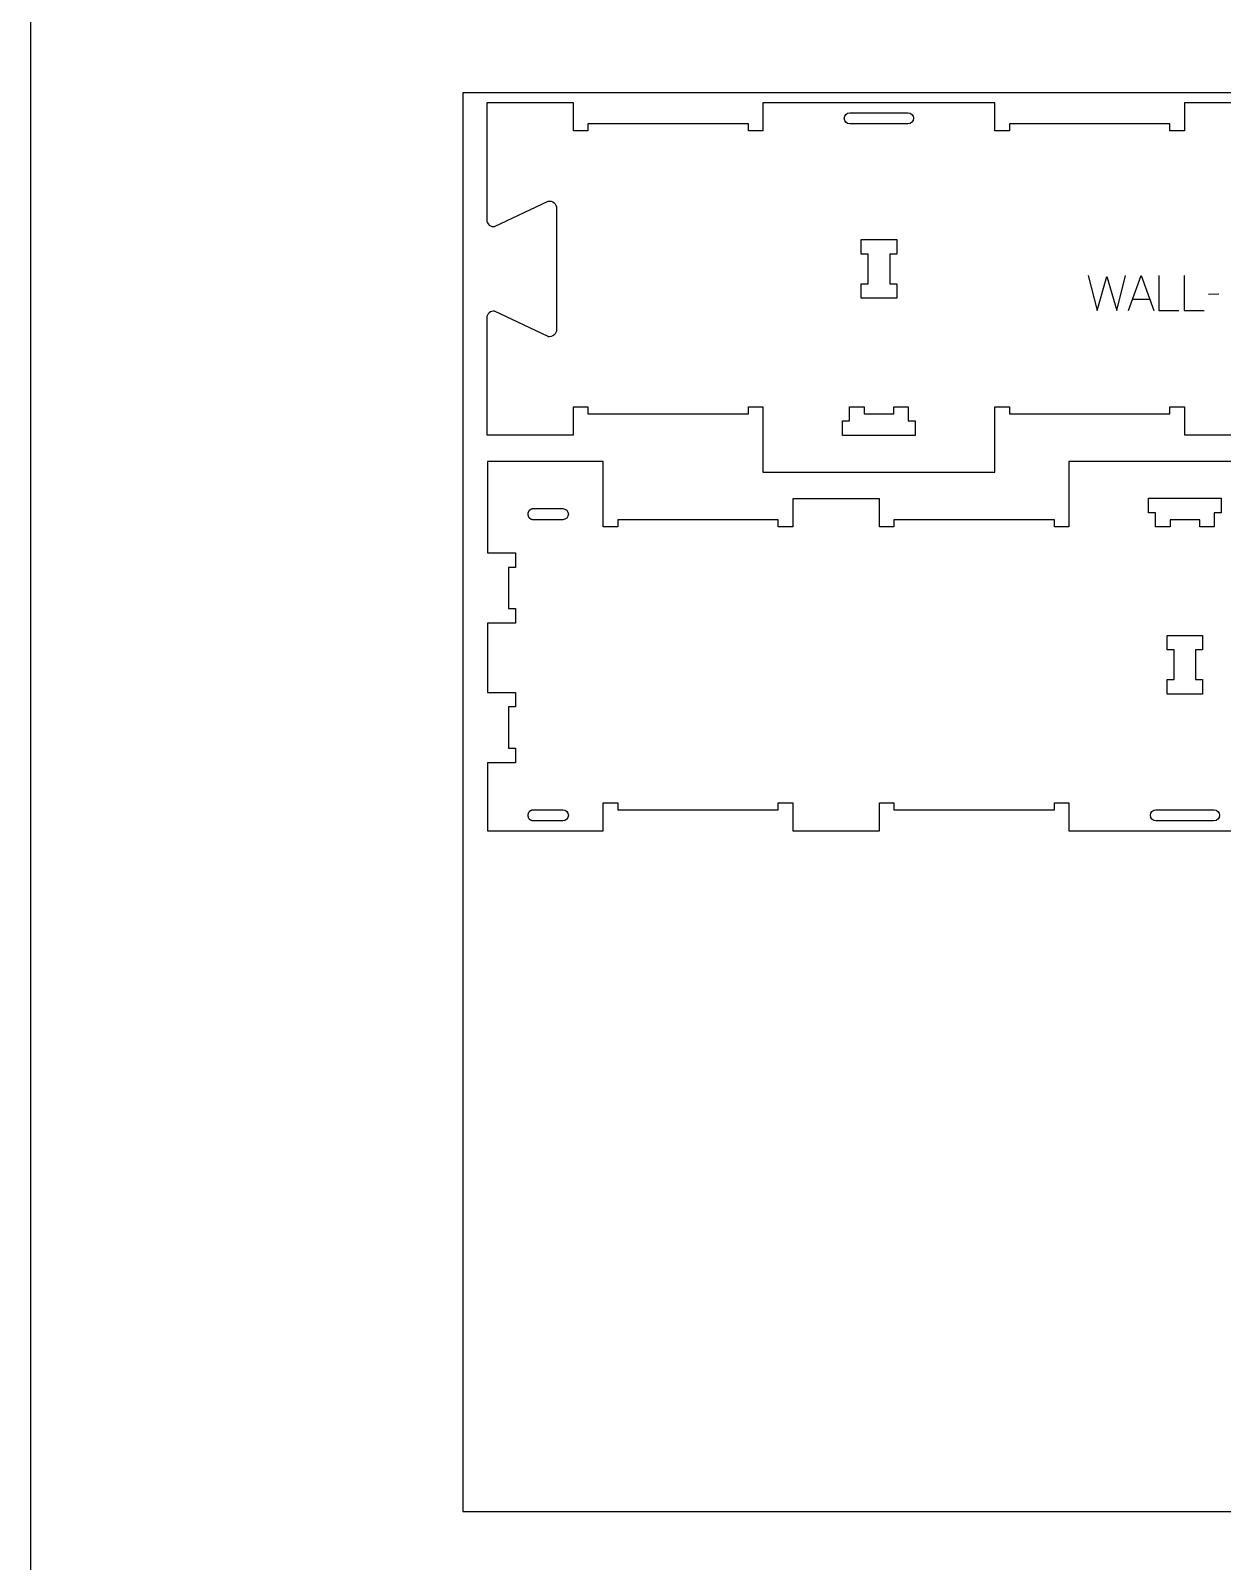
# Model space of a CAD drawing. Extents: x -10701 to -7518, y -19593 to -11999.
# Drawn here: x -10701 to -9676, y -17926 to -16610 of the extents above; entities that cross this region are included whole.
import ezdxf

# ---------------------------------------------------------------- set-up
doc = ezdxf.new("R2010")
doc.units = 0
for name, color, linetype in [('0_SHEET_SPRUCEPLY_2440X122', 1, 'CONTINUOUS'), ('1_ANYTOOL_1MMDEEP_LABELS_S', 2, 'CONTINUOUS'), ('3_ANYTOOL_CUTTHROUGH_INSID', 4, 'CONTINUOUS'), ('4_ANYTOOL_CUTTHROUGH_OUTSI', 5, 'CONTINUOUS'), ('DONOTCUT', 18, 'CONTINUOUS')]:
    doc.layers.add(name, color=color, linetype=linetype)

msp = doc.modelspace()

# ---------------------------------------------------------------- linework, layer by layer
at = {"layer": '0_SHEET_SPRUCEPLY_2440X122'}
msp.add_lwpolyline([(-10329.7, -16663.3), (-10329.7, -17883.3), (-7889.7, -17883.3), (-7889.7, -16663.3)], close=True, dxfattribs=at)
at = {"layer": '1_ANYTOOL_1MMDEEP_LABELS_S'}
for points in [[(-9792, -16820.4), (-9784.3, -16850.4), (-9775.9, -16821.3), (-9767.4, -16850.4), (-9759.9, -16820.4)], [(-9757.3, -16850.4), (-9746.4, -16820.4), (-9735.4, -16850.4)], [(-9731.1, -16820.4), (-9731.1, -16850.4), (-9714, -16850.4)], [(-9709.3, -16820.4), (-9709.3, -16850.4), (-9692.2, -16850.4)], [(-9679.5, -16836.5), (-9688.3, -16836.6)], [(-9753.9, -16840.8), (-9738.9, -16840.8)]]:
    msp.add_lwpolyline(points, dxfattribs=at)
at = {"layer": '3_ANYTOOL_CUTTHROUGH_INSID', "color": 4}
for points in [[(-9996.9, -16680.4), (-9946.9, -16680.4, -1), (-9946.9, -16689.9), (-9996.9, -16689.9, -1)], [(-10243.7, -17020.9, -1), (-10243.7, -17030.4), (-10269.5, -17030.4), (-10269.6, -17030.4), (-10269.6, -17030.4), (-10269.7, -17030.4), (-10269.8, -17030.4), (-10269.9, -17030.4), (-10270, -17030.4), (-10270.1, -17030.3), (-10270.2, -17030.3), (-10270.3, -17030.3), (-10270.4, -17030.3), (-10270.5, -17030.2), (-10270.6, -17030.2), (-10270.7, -17030.2), (-10270.8, -17030.1), (-10270.9, -17030.1), (-10271, -17030.1), (-10271.1, -17030), (-10271.2, -17030), (-10271.3, -17029.9), (-10271.4, -17029.8), (-10271.5, -17029.8), (-10271.6, -17029.7), (-10271.6, -17029.7), (-10271.7, -17029.6), (-10271.8, -17029.5), (-10271.9, -17029.5), (-10272, -17029.4), (-10272.1, -17029.3), (-10272.1, -17029.2), (-10272.2, -17029.1), (-10272.3, -17029.1), (-10272.4, -17029), (-10272.4, -17028.9), (-10272.5, -17028.8), (-10272.6, -17028.7), (-10272.6, -17028.6), (-10272.7, -17028.5), (-10272.7, -17028.4), (-10272.8, -17028.3), (-10272.9, -17028.2), (-10272.9, -17028.1), (-10273, -17028), (-10273, -17027.9), (-10273, -17027.8), (-10273.1, -17027.7), (-10273.1, -17027.6), (-10273.2, -17027.5), (-10273.2, -17027.4), (-10273.2, -17027.3), (-10273.3, -17027.2), (-10273.3, -17027.1), (-10273.3, -17027), (-10273.3, -17026.8), (-10273.4, -17026.7), (-10273.4, -17026.6), (-10273.4, -17026.5), (-10273.4, -17026.4), (-10273.4, -17026.3), (-10273.4, -17026.2), (-10273.4, -17026.1), (-10273.5, -17026), (-10273.5, -17025.9), (-10273.5, -17025.8), (-10273.5, -17025.7), (-10273.5, -17025.6), (-10273.5, -17025.4), (-10273.5, -17025.3), (-10273.4, -17025.2), (-10273.4, -17025.1), (-10273.4, -17025), (-10273.4, -17024.9), (-10273.4, -17024.8), (-10273.4, -17024.7), (-10273.4, -17024.6), (-10273.3, -17024.5), (-10273.3, -17024.4), (-10273.3, -17024.3), (-10273.3, -17024.2), (-10273.2, -17024), (-10273.2, -17023.9), (-10273.2, -17023.8), (-10273.1, -17023.7), (-10273.1, -17023.6), (-10273, -17023.5), (-10273, -17023.4), (-10273, -17023.3), (-10272.9, -17023.2), (-10272.9, -17023.1), (-10272.8, -17023), (-10272.7, -17022.9), (-10272.7, -17022.8), (-10272.6, -17022.7), (-10272.6, -17022.6), (-10272.5, -17022.5), (-10272.4, -17022.4), (-10272.4, -17022.3), (-10272.3, -17022.3), (-10272.2, -17022.2), (-10272.1, -17022.1), (-10272.1, -17022), (-10272, -17021.9), (-10271.9, -17021.9), (-10271.8, -17021.8), (-10271.7, -17021.7), (-10271.6, -17021.7), (-10271.6, -17021.6), (-10271.5, -17021.5), (-10271.4, -17021.5), (-10271.3, -17021.4), (-10271.2, -17021.4), (-10271.1, -17021.3), (-10271, -17021.3), (-10270.9, -17021.2), (-10270.8, -17021.2), (-10270.7, -17021.1), (-10270.6, -17021.1), (-10270.5, -17021.1), (-10270.4, -17021), (-10270.3, -17021), (-10270.2, -17021), (-10270.1, -17021), (-10270, -17021), (-10269.9, -17020.9), (-10269.8, -17020.9), (-10269.7, -17020.9), (-10269.6, -17020.9), (-10269.6, -17020.9), (-10269.5, -17020.9)], [(-10243.7, -17289.4), (-10269.5, -17289.4), (-10269.6, -17289.4), (-10269.6, -17289.4), (-10269.7, -17289.4), (-10269.8, -17289.4), (-10269.9, -17289.4), (-10270, -17289.4), (-10270.1, -17289.3), (-10270.2, -17289.3), (-10270.3, -17289.3), (-10270.4, -17289.3), (-10270.5, -17289.2), (-10270.6, -17289.2), (-10270.7, -17289.2), (-10270.8, -17289.1), (-10270.9, -17289.1), (-10271, -17289.1), (-10271.1, -17289), (-10271.2, -17289), (-10271.3, -17288.9), (-10271.4, -17288.8), (-10271.5, -17288.8), (-10271.6, -17288.7), (-10271.6, -17288.7), (-10271.7, -17288.6), (-10271.8, -17288.5), (-10271.9, -17288.5), (-10272, -17288.4), (-10272.1, -17288.3), (-10272.1, -17288.2), (-10272.2, -17288.1), (-10272.3, -17288.1), (-10272.4, -17288), (-10272.4, -17287.9), (-10272.5, -17287.8), (-10272.6, -17287.7), (-10272.6, -17287.6), (-10272.7, -17287.5), (-10272.7, -17287.4), (-10272.8, -17287.3), (-10272.9, -17287.2), (-10272.9, -17287.1), (-10273, -17287), (-10273, -17286.9), (-10273, -17286.8), (-10273.1, -17286.7), (-10273.1, -17286.6), (-10273.2, -17286.5), (-10273.2, -17286.4), (-10273.2, -17286.3), (-10273.3, -17286.2), (-10273.3, -17286.1), (-10273.3, -17286), (-10273.3, -17285.8), (-10273.4, -17285.7), (-10273.4, -17285.6), (-10273.4, -17285.5), (-10273.4, -17285.4), (-10273.4, -17285.3), (-10273.4, -17285.2), (-10273.4, -17285.1), (-10273.5, -17285), (-10273.5, -17284.9), (-10273.5, -17284.8), (-10273.5, -17284.7), (-10273.5, -17284.6), (-10273.5, -17284.4), (-10273.5, -17284.3), (-10273.4, -17284.2), (-10273.4, -17284.1), (-10273.4, -17284), (-10273.4, -17283.9), (-10273.4, -17283.8), (-10273.4, -17283.7), (-10273.4, -17283.6), (-10273.3, -17283.5), (-10273.3, -17283.4), (-10273.3, -17283.3), (-10273.3, -17283.2), (-10273.2, -17283), (-10273.2, -17282.9), (-10273.2, -17282.8), (-10273.1, -17282.7), (-10273.1, -17282.6), (-10273, -17282.5), (-10273, -17282.4), (-10273, -17282.3), (-10272.9, -17282.2), (-10272.9, -17282.1), (-10272.8, -17282), (-10272.7, -17281.9), (-10272.7, -17281.8), (-10272.6, -17281.7), (-10272.6, -17281.6), (-10272.5, -17281.5), (-10272.4, -17281.4), (-10272.4, -17281.3), (-10272.3, -17281.3), (-10272.2, -17281.2), (-10272.1, -17281.1), (-10272.1, -17281), (-10272, -17280.9), (-10271.9, -17280.9), (-10271.8, -17280.8), (-10271.7, -17280.7), (-10271.6, -17280.7), (-10271.6, -17280.6), (-10271.5, -17280.5), (-10271.4, -17280.5), (-10271.3, -17280.4), (-10271.2, -17280.4), (-10271.1, -17280.3), (-10271, -17280.3), (-10270.9, -17280.2), (-10270.8, -17280.2), (-10270.7, -17280.1), (-10270.6, -17280.1), (-10270.5, -17280.1), (-10270.4, -17280), (-10270.3, -17280), (-10270.2, -17280), (-10270.1, -17280), (-10270, -17280), (-10269.9, -17279.9), (-10269.8, -17279.9), (-10269.7, -17279.9), (-10269.6, -17279.9), (-10269.6, -17279.9), (-10269.5, -17279.9), (-10243.7, -17279.9, -1)], [(-9683.7, -17289.4), (-9733.7, -17289.4, -1), (-9733.7, -17279.9), (-9683.7, -17279.9, -1)]]:
    msp.add_lwpolyline(points, format="xyb", close=True, dxfattribs=at)
for points in [[(-9981.1, -16827.5), (-9981.1, -16802), (-9987.1, -16802), (-9987.1, -16789.5), (-9956.6, -16789.5), (-9956.6, -16802), (-9962.6, -16802), (-9962.6, -16827.5), (-9956.6, -16827.5), (-9956.6, -16840), (-9987.1, -16840), (-9987.1, -16827.5)], [(-9959.1, -16939.4), (-9959.1, -16933.4), (-9946.6, -16933.4), (-9946.6, -16945.4), (-9940.6, -16945.4), (-9940.6, -16957.9), (-10003.1, -16957.9), (-10003.1, -16945.4), (-9997.1, -16945.4), (-9997.1, -16933.4), (-9984.6, -16933.4), (-9984.6, -16939.4)], [(-9721.5, -17030.4), (-9721.5, -17036.4), (-9734, -17036.4), (-9734, -17024.4), (-9740, -17024.4), (-9740, -17011.9), (-9677.5, -17011.9), (-9677.5, -17024.4), (-9683.5, -17024.4), (-9683.5, -17036.4), (-9696, -17036.4), (-9696, -17030.4)], [(-9699.5, -17142.4), (-9699.5, -17167.9), (-9693.5, -17167.9), (-9693.5, -17180.4), (-9724, -17180.4), (-9724, -17167.9), (-9718, -17167.9), (-9718, -17142.4), (-9724, -17142.4), (-9724, -17129.9), (-9693.5, -17129.9), (-9693.5, -17142.4)]]:
    msp.add_lwpolyline(points, close=True, dxfattribs=at)
at = {"layer": '4_ANYTOOL_CUTTHROUGH_OUTSI', "color": 5}
msp.add_lwpolyline([(-9634.6, -16671.9), (-9709.1, -16671.9), (-9709.1, -16695.9), (-9721.6, -16695.9), (-9721.6, -16689.9), (-9859.6, -16689.9), (-9859.6, -16695.9), (-9872.1, -16695.9), (-9872.1, -16671.9), (-10071.6, -16671.9), (-10071.6, -16695.9), (-10084.1, -16695.9), (-10084.1, -16689.9), (-10222.1, -16689.9), (-10222.1, -16695.9), (-10234.6, -16695.9), (-10234.6, -16671.9), (-10309.1, -16671.9), (-10309.1, -16772.6), (-10309.1, -16772.6, 0.461625), (-10302.4, -16778.3), (-10256.4, -16756.4), (-10256.4, -16756.4), (-10256.4, -16756.4, -0.220464), (-10251.3, -16757.8, -0.220464), (-10249.1, -16762.6), (-10249.1, -16866.8, -0.463455), (-10256.4, -16873), (-10256.4, -16873), (-10256.4, -16872.9), (-10302.4, -16851.1), (-10302.4, -16851.1, 0.218884), (-10307.1, -16852.4, 0.220464), (-10309.1, -16856.8), (-10309.1, -16933.7), (-10309.1, -16957.4), (-10234.6, -16957.4), (-10234.6, -16933.4), (-10222.1, -16933.4), (-10222.1, -16939.4), (-10084.1, -16939.4), (-10084.1, -16933.4), (-10071.6, -16933.4), (-10071.6, -16989.4), (-9872.1, -16989.4), (-9872.1, -16933.7), (-9872.1, -16933.4), (-9859.6, -16933.4), (-9859.6, -16939.4), (-9721.6, -16939.4), (-9721.6, -16933.4), (-9709.1, -16933.4), (-9709.1, -16957.4), (-9634.6, -16957.4)], format="xyb", dxfattribs=at)
msp.add_lwpolyline([(-9609, -16980.4), (-9808.5, -16980.4), (-9808.5, -17036.4), (-9821, -17036.4), (-9821, -17030.4), (-9858.7, -17030.4), (-9959, -17030.4), (-9959, -17036.4), (-9971.5, -17036.4), (-9971.5, -17012.4), (-10046, -17012.4), (-10046, -17036.4), (-10058.5, -17036.4), (-10058.5, -17030.4), (-10196.5, -17030.4), (-10196.5, -17036.4), (-10209, -17036.4), (-10209, -16980.4), (-10308.5, -16980.4), (-10308.5, -17000.2), (-10308.5, -17012.2), (-10308.5, -17058.9), (-10284.5, -17058.9), (-10284.5, -17071.4), (-10290.5, -17071.4), (-10290.5, -17106.9), (-10284.5, -17106.9), (-10284.5, -17119.4), (-10308.5, -17119.4), (-10308.5, -17178.9), (-10284.5, -17178.9), (-10284.5, -17191.4), (-10290.5, -17191.4), (-10290.5, -17226.9), (-10284.5, -17226.9), (-10284.5, -17239.4), (-10308.5, -17239.4), (-10308.5, -17297.9), (-10209, -17297.9), (-10209, -17273.9), (-10196.5, -17273.9), (-10196.5, -17274.2), (-10196.5, -17274.2), (-10196.5, -17279.9), (-10058.5, -17279.9), (-10058.5, -17273.9), (-10046, -17273.9), (-10046, -17297.9), (-9971.5, -17297.9), (-9971.5, -17273.9), (-9959, -17273.9), (-9959, -17279.9), (-9858.7, -17279.9), (-9821, -17279.9), (-9821, -17273.9), (-9808.5, -17273.9), (-9808.5, -17297.9), (-9609, -17297.9)], dxfattribs=at)
at = {"layer": 'DONOTCUT'}
msp.add_lwpolyline([(-10701.4, -19592.7), (-7518, -19592.7), (-7518, -11999.3), (-10701.4, -11999.3)], close=True, dxfattribs=at)

doc.saveas('drawing.dxf')
